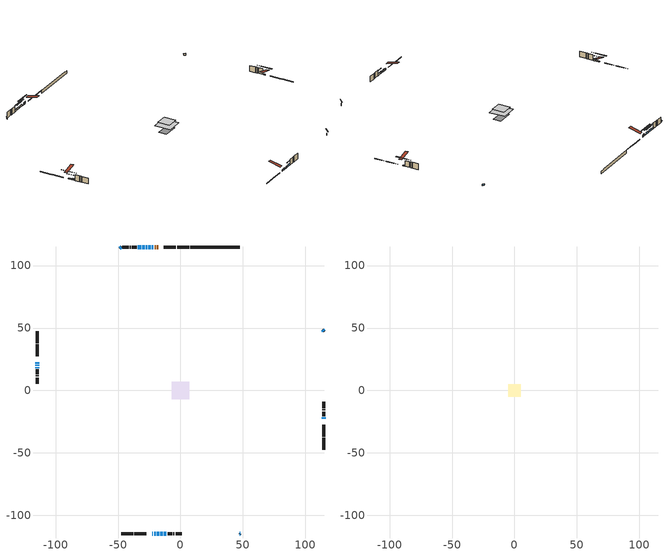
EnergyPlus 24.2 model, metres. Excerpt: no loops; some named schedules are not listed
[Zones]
conditioned space
 floor outside (Floor1 construction): -2.03,-2.03 -2.03,2.03 2.03,2.03 2.03,-2.03 z0.61
 floor adiabatic (AdiabaticFloorConstruction): -6.93,-6.93 -6.93,6.93 6.93,6.93 6.93,-6.93 z3.05
 floor foundation (Slab1 construction): -6.56,-3.34 -6.56,3.34 6.56,3.34 6.56,-3.34 z-1.98
 wall outside (RimJoist1 construction): 7.01,114.83 -2.7,114.83 / -47.56,-114.83 -37.86,-114.83 / -114.83,47.56 -114.83,37.86 / 114.83,-47.56 114.83,-37.86 z0.61:0.91
 wall outside (RimJoist2 construction): -3.63,114.83 -13.34,114.83 / -36.93,-114.83 -27.22,-114.83 / -114.83,36.93 -114.83,27.22 / 114.83,-36.93 114.83,-27.22 z0.61:0.91
 wall outside (AdiabaticWallConstruction 1): -17.78,114.83 -19.02,114.83 / -19.95,114.83 -20.73,114.83 z0.61:2.64
 wall outside (AdiabaticWallConstruction): -22.77,-114.83 -22.03,-114.83 z0.61:1.83; 114.83,47.56 113.85,48.53 / -47.56,114.83 -48.53,113.85 / -21.1,-114.83 -19.98,-114.83 / -31.44,114.83 -34.19,114.83 z0.61:1.78; -19.06,-114.83 -17,-114.83 z0.61:1.47; -16.07,-114.83 -14.29,-114.83 z0.61:1.58; 114.83,-22.77 114.83,-21.57 / -21.66,114.83 -22.85,114.83 / -114.83,22.77 -114.83,21.57 z0.61:1.22; -23.78,114.83 -25.86,114.83 / -28.71,114.83 -30.52,114.83 / -13.36,-114.83 -11.28,-114.83 z0.61:2.42; -26.79,114.83 -27.78,114.83 / -114.83,20.65 -114.83,19.65 / -114.83,18.73 -114.83,17.73 z0.61:1.6; 47.56,-114.83 47.72,-114.66 z0.61:2.39
 wall outside (Wall1 construction): -35.12,114.83 -38.84,114.83 / -10.35,-114.83 -6.63,-114.83 / -114.83,16.81 -114.83,13.08 / 114.83,-20.64 114.83,-16.92 z0.61:5.49
 wall outside (Wall2 construction): -39.77,114.83 -40.63,114.83 / -5.7,-114.83 -4.84,-114.83 / -114.83,12.15 -114.83,11.29 / 114.83,-15.99 114.83,-15.13 z0.61:5.49
 wall outside (Wall3 construction): -41.56,114.83 -46.63,114.83 / -3.91,-114.83 1.16,-114.83 / -114.83,10.36 -114.83,5.29 / 114.83,-14.2 114.83,-9.13 z0.61:5.49
 wall foundation (FoundationWall1 construction): 7.94,114.83,-1.98 7.94,114.83,0.61 43.6,114.83,0.61 43.6,114.83,0.06 47.56,114.83,0.06 47.56,114.83,-1.98
 window (WindowConstruction 13): -22.77,-114.83 -22.03,-114.83 z0.61:1.83
 window (WindowConstruction 8): 114.83,47.56 113.86,48.53 z0.61:1.78
 window (WindowConstruction 9): -47.56,114.83 -48.53,113.86 z0.61:1.78
 window (WindowConstruction 10): -21.1,-114.83 -19.98,-114.83 z0.61:1.78
 window (WindowConstruction 11): -19.06,-114.83 -17,-114.83 z0.61:1.47
 window (WindowConstruction 12): -16.07,-114.83 -14.29,-114.83 z0.61:1.58
 window (WindowConstruction 14): 114.83,-22.77 114.83,-21.57 z0.61:1.22
 window (WindowConstruction 15): -21.66,114.83 -22.85,114.83 z0.61:1.22
 window (WindowConstruction 16): -114.83,22.77 -114.83,21.57 z0.61:1.22
 window (WindowConstruction): -23.78,114.83 -25.86,114.83 z0.61:2.41
 window (WindowConstruction 1): -26.79,114.83 -27.78,114.83 z0.61:1.6
 window (WindowConstruction 2): -28.71,114.83 -30.52,114.83 z0.61:2.41
 window (WindowConstruction 3): -13.36,-114.83 -11.28,-114.83 z0.61:2.41
 window (WindowConstruction 4): 47.56,-114.83 47.72,-114.66 z0.61:2.39
 window (WindowConstruction 5): -114.83,20.64 -114.83,19.65 z0.61:1.6
 window (WindowConstruction 6): -114.83,18.73 -114.83,17.74 z0.61:1.6
 window (WindowConstruction 7): -31.44,114.83 -34.19,114.83 z0.61:1.78
 door (Door): -17.79,114.83 -19.02,114.83 z0.61:2.64
 door (Door 1): -19.95,114.83 -20.73,114.83 z0.61:2.64
 ceiling adiabatic (AdiabaticFloorConstruction): 6.93,-6.93 6.93,6.93 -6.93,6.93 -6.93,-6.93 z3.05
attic - vented
 floor to conditioned space (Floor2 construction Reversed): -5.11,-5.11 -5.11,5.11 5.11,5.11 5.11,-5.11 z5.49
 roof outside (Roof1 construction): -16.86,114.83,5.49 -16.86,104.77,8 -14.26,104.77,8 -14.26,114.83,5.49; -23.7,-114.83,5.49 -23.7,-104.77,8 -26.29,-104.77,8 -26.29,-114.83,5.49; -114.83,23.7,5.49 -104.77,23.7,8 -104.77,26.29,8 -114.83,26.29,5.49; 114.83,-23.7,5.49 104.77,-23.7,8 104.77,-26.29,8 114.83,-26.29,5.49
shading: 113.71,48.67 114.97,47.42 115.29,47.75 114.04,49 z1.98; -48.67,113.71 -47.42,114.97 -47.75,115.29 -49,114.04 z1.98; -19.78,-114.83 -21.3,-114.83 -21.3,-115.29 -19.78,-115.29 z1.98; -16.8,-114.83 -19.26,-114.83 -19.26,-115.29 -16.8,-115.29 z1.67; -14.09,-114.83 -16.27,-114.83 -16.27,-115.29 -14.09,-115.29 z1.78; 114.83,-15.63 114.83,-28.71 115.29,-28.71 115.29,-15.63 z7.16; -28.79,114.83 -15.72,114.83 -15.72,115.29 -28.79,115.29 z7.16; -114.83,15.63 -114.83,28.71 -115.29,28.71 -115.29,15.63 z7.16; -29.06,114.83 -20.58,114.83 -20.58,115.29 -29.06,115.29 z5.61; -30.98,114.83 -23.59,114.83 -23.59,115.29 -30.98,115.29 z4.8; -33.72,114.83 -25.51,114.83 -25.51,115.29 -33.72,115.29 z5.61; -8.84,-114.83 -15.81,-114.83 -15.81,-115.05 -8.84,-115.05 z4.86; 49.45,-112.94 45.84,-116.55 46,-116.71 49.61,-113.1 z4.83; -114.83,16.45 -114.83,23.85 -115.29,23.85 -115.29,16.45 z4.8; -114.83,17.44 -114.83,19.02 -115.29,19.02 -115.29,17.44 z1.9; -34.39,114.83 -31.24,114.83 -31.24,115.29 -34.39,115.29 z1.98
[Building]
Building 1: Terrain=Suburbs
[Site:Location]
Edmonton Intl AP_AB: Latitude {deg}=53.31; Longitude {deg}=-113.58; Time Zone {hr}=-7; Elevation {m}=723; Keep Site Location Information=Yes
[Site:GroundTemperature:Shallow]
-1.56185, -3.61833, -3.78302, -2.80711, 1.11059, 5.01004, 8.39065, 10.5322, 10.7141, 8.97234, 5.67794, 1.89811
[Site:WaterMainsTemperature]
Calculation Method=Schedule; Temperature Schedule=mains temperature schedule
[Material] Roughness=Rough; Thermal Absorptance=0.9
Name | Thickness {m} | Conductivity {W/m-K} | Density {kg/m3} | Specific Heat {J/kg-K} | Solar Absorptance | Visible Absorptance
asphalt or fiberglass shingles | 0.00635 | 0.162714 | 1121.4 | 1465.45 | 0.4 | 0.4
ceiling loosefill ins | 0.254 | 0.0480833 | 16.02 | 1046.75 | 0.7 | 0.7
ceiling stud and cavity | 0.1397 | 0.288496 | 65.682 | 1177.47 | 0.7 | 0.7
concrete 4.0 in. | 0.1016 | 1.803125 | 2242.8 | 837.4 | 0.7 | 0.7
concrete 8.0 in. | 0.2032 | 1.803125 | 2242.8 | 837.4 | 0.7 | 0.7
door material | 0.04445 | 0.0451087 | 512.64 | 1214.23 | 0.7 | 0.7
exterior vertical ins | 0.0463172 | 0.029427 | 32.04 | 1214.23 | 0.7 | 0.7
floor covering | 0.0127 | 0.0433444 | 54.468 | 1339.84 | 0.6 | 0.6
floor rigid ins | 0.103632 | 0.029427 | 32.04 | 1214.23 | 0.7 | 0.7
floor rigid ins 1; wall rigid ins 1 | 0.512978 | 0.029427 | 32.04 | 1214.23 | 0.7 | 0.7
floor stud and cavity | 0.1397 | 0.292546 | 92.3553 | 1139.71 | 0.7 | 0.7
floor stud and cavity 1 | 0.1397 | 1.75129 | 37.0049 | 1207.88 | 0.7 | 0.7
furniture material conditioned space 1 | 0.1524 | 0.115458 | 640.8 | 1214.23 | 0.6 | 0.6
gypsum board | 0.0127 | 0.160291 | 801 | 837.4 | 0.6 | 0.6
gypsum board 1 | 0.0127 | 0.160291 | 801 | 837.4 | 0.7 | 0.7
osb sheathing 0.5 in. | 0.0127 | 0.115458 | 512.64 | 1214.23 | 0.7 | 0.7
osb sheathing 0.75 in. | 0.01905 | 0.115458 | 512.64 | 1214.23 | 0.7 | 0.7
osb sheathing 2.0 in. | 0.0508 | 0.115458 | 512.64 | 1214.23 | 0.7 | 0.7
rim joist rigid ins; wall rigid ins | 0.051816 | 0.029427 | 32.04 | 1214.23 | 0.7 | 0.7
rim joist stud and cavity | 0.0508 | 0.0405436 | 125.044 | 1163.47 | 0.6 | 0.6
rim joist stud and cavity 1 | 0.0508 | 0.029095 | 125.044 | 1163.47 | 0.6 | 0.6
wall stud and cavity | 0.1397 | 0.255936 | 139.0536 | 1170.24 | 0.7 | 0.7
wall stud and cavity 1 | 0.1397 | 0.321218 | 139.0536 | 1170.24 | 0.7 | 0.7
wall stud and cavity 2 | 0.1397 | 0.301675 | 139.0536 | 1170.24 | 0.7 | 0.7
wall stud and cavity 3 | 0.0889 | 0.380278 | 52.3479 | 1209.89 | 0.7 | 0.7
wall stud and cavity 4 | 0.0889 | 0.391764 | 83.0341 | 1211.67 | 0.7 | 0.7
wood siding | 0.0254 | 0.102417 | 544.68 | 1172.36 | 0.4 | 0.4
wood siding 1; wood siding 2; wood siding 3 | 0.0254 | 0.102417 | 544.68 | 1172.36 | 0.7 | 0.7
[WindowMaterial:SimpleGlazingSystem]
Name | U-Factor {W/m2-K} | Solar Heat Gain Coefficient
WindowMaterial | 2.75269 | 0.66
WindowMaterial 1 | 2.74418 | 0.57
WindowMaterial 10 | 3.27223 | 0.49
WindowMaterial 2 | 2.74475 | 0.7
WindowMaterial 3 | 2.69024 | 0.48
WindowMaterial 4 | 2.748152 | 0.61
WindowMaterial 5 | 2.73793 | 0.67
WindowMaterial 6 | 2.73793 | 0.51
WindowMaterial 7 | 2.73736 | 0.66
WindowMaterial 8 | 2.748152 | 0.6
WindowMaterial 9 | 2.765186 | 0.62
[Construction]
AdiabaticFloorConstruction: floor stud and cavity 1, floor rigid ins 1, osb sheathing 0.75 in., floor covering
AdiabaticWallConstruction: wood siding 2, wall rigid ins 1, wall stud and cavity 3, gypsum board
AdiabaticWallConstruction 1: wood siding 3, wall rigid ins 1, wall stud and cavity 3, gypsum board
Door; Door 1: door material
Floor1 construction: floor stud and cavity, floor rigid ins, osb sheathing 0.75 in., floor covering
Floor2 construction Reversed: gypsum board, ceiling stud and cavity, ceiling loosefill ins
FoundationWall1 construction: concrete 8.0 in., gypsum board 1
furniture construction conditioned space 1: furniture material conditioned space 1
PartitionWallConstruction: gypsum board, wall stud and cavity 4, gypsum board
RimJoist1 construction: wood siding 1, rim joist rigid ins, osb sheathing 2.0 in., rim joist stud and cavity
RimJoist2 construction: wood siding 1, osb sheathing 2.0 in., rim joist stud and cavity 1
Roof1 construction: asphalt or fiberglass shingles
Slab1 construction: concrete 4.0 in.
Wall1 construction: wood siding, wall rigid ins, osb sheathing 0.5 in., wall stud and cavity, gypsum board
Wall2 construction: wood siding, wall rigid ins, osb sheathing 0.5 in., wall stud and cavity 1, gypsum board
Wall3 construction: wood siding, wall rigid ins, osb sheathing 0.5 in., wall stud and cavity 2, gypsum board
WindowConstruction; WindowConstruction 3: WindowMaterial
WindowConstruction 1; WindowConstruction 5; WindowConstruction 6: WindowMaterial 1
WindowConstruction 10: WindowMaterial 6
WindowConstruction 11: WindowMaterial 7
WindowConstruction 12: WindowMaterial 8
WindowConstruction 13: WindowMaterial 9
WindowConstruction 14; WindowConstruction 15; WindowConstruction 16: WindowMaterial 10
WindowConstruction 2: WindowMaterial 2
WindowConstruction 4: WindowMaterial 3
WindowConstruction 7; WindowConstruction 9: WindowMaterial 4
WindowConstruction 8: WindowMaterial 5
[Zone] Multiplier=1; Part of Total Floor Area=Yes
Name | Volume {m3}
attic - vented | 43.0577
conditioned space | 781
[Space]
Name | Zone | Volume {m3}
attic - vented 1 | attic - vented | 43.0577
conditioned space 1 | conditioned space | 781
[ZoneInfiltration:EffectiveLeakageArea]
infil attic - vented 1: Zone or Space=attic - vented 1; Schedule=Always On Discrete; Effective Air Leakage Area {cm2}=3627.83; Stack Coefficient=0.000174873; Wind Coefficient=8.93474e-06
[ZoneMixing]
whole house fan mix: Zone or Space=attic - vented; Schedule=Always On Continuous; Design Flow Rate Calculation Method=Flow/Zone; Design Flow Rate {m3/s}=0; Source Zone or Space=conditioned space
[SurfaceProperty:ExposedFoundationPerimeter]
Slab1: Exposed Perimeter Calculation Method=TotalExposedPerimeter; Total Exposed Perimeter {m}=39.625
[InternalMass] Zone or ZoneList=conditioned space; Space or SpaceList=conditioned space 1
Name | Construction | Surface Area {m2}
furniture mass conditioned space 1 | furniture construction conditioned space 1 | 118.564
partition wall mass | PartitionWallConstruction | 296.41
[Lights]
interior lighting: Zone or ZoneList or Space or SpaceList=conditioned space 1; Schedule=interior lighting schedule; Design Level Calculation Method=LightingLevel; Lighting Level {W}=343.2; Return Air Fraction=0; Fraction Radiant=0.6; Fraction Visible=0.2; Fraction Replaceable=1
[People]
occupants: Zone or ZoneList or Space or SpaceList=conditioned space 1; Number of People Schedule=occupants schedule; Number of People Calculation Method=People; Number of People=3; Fraction Radiant=0.314171; Sensible Heat Fraction=0.56303; Activity Level Schedule=occupants activity schedule; Carbon Dioxide Generation Rate {m3/s-W}=0; Enable ASHRAE 55 Comfort Warnings=No; Mean Radiant Temperature Calculation Type=EnclosureAveraged
[ElectricEquipment] Zone or ZoneList or Space or SpaceList=conditioned space 1; Design Level Calculation Method=EquipmentLevel
Name | Schedule | Design Level {W} | Fraction Latent | Fraction Radiant | Fraction Lost
clothes dryer | clothes dryer schedule | 140.772 | 0.015 | 0.081 | 0.85
clothes washer | clothes washer schedule | 32.1985 | 0.03 | 0.162 | 0.7
cooking range | cooking range schedule | 215.147 | 0.08 | 0.432 | 0.2
dishwasher | dishwasher schedule | 66.8632 | 0.3 | 0.18 | 0.4
fridge | fridge schedule | 72.9452 | 0 | 0.6 | 0
mech vent bath fan 0 | mech vent bath fan 0 schedule | 50.2 | 0 | 0 | 1
mech vent bath fan 1 | mech vent bath fan 1 schedule | 50.2 | 0 | 0 | 1
mech vent bath fan 2 | mech vent bath fan 2 schedule | 50.2 | 0 | 0 | 1
mech vent house fan | mech vent house fan schedule | 0 | 0 | 0 | 1
mech vent house fan cfis | mech vent house fan cfis schedule | 0 | 0 | 0 | 0
mech vent range fan 0 | mech vent range fan 0 schedule | 57 | 0 | 0 | 1
misc plug loads | misc plug loads schedule | 494.7 | 0.045 | 0.513 | 0.1
whole house fan | Always On Discrete | 0 | 0 | 0 | 1
[OtherEquipment] Zone or ZoneList or Space or SpaceList=conditioned space 1; Design Level Calculation Method=EquipmentLevel
Name | Fuel Type | Schedule | Design Level {W} | Fraction Latent | Fraction Radiant | Fraction Lost
clothes dryer 1 | Electricity | clothes dryer schedule | 0 | 0.015 | 0.081 | 0.85
cooking range 1 | Electricity | cooking range schedule | 0 | 0.08 | 0.432 | 0.2
general water use latent | None | general water use schedule | 62.594 | 1 | 0 | 0
general water use sensible | None | general water use schedule | -61.6891 | 0 | 0.6 | 0
mech vent house fan latent load | None | Always On Discrete | 0 | 1 | 0 | 0
mech vent house fan sensible load | None | Always On Discrete | 0 | 0 | 0 | 0
water heater energy adjustment1 | NaturalGas | Always On Discrete | 0.01 | 0 | 0 | 1
[ZoneInfiltration:DesignFlowRate] Zone or ZoneList or Space or SpaceList=conditioned space 1; Schedule=Always On Discrete; Design Flow Rate Calculation Method=Flow/Zone; Design Flow Rate {m3/s}=0
infil flow; natural vent flow; whole house fan flow
[Foundation:Kiva]
Foundation Kiva 1: Initial Indoor Air Temperature {C}=18; Wall Height Above Grade {m}=0.609996; Wall Depth Below Slab {m}=0.2032; Custom Block Material Name 1=exterior vertical ins; Custom Block Depth 1 {m}=2.59001; Custom Block X Position 1 {m}=0.2159; Custom Block Z Position 1 {m}=0
[Foundation:Kiva:Settings]
Soil Conductivity {W/m-K}=0.849921; Soil Density {kg/m3}=1842.3; Soil Specific Heat {J/kg-K}=418.7; Ground Solar Absorptivity=0.9; Ground Thermal Absorptivity=0.9; Ground Surface Roughness {m}=0.03; Far-Field Width {m}=40; Deep-Ground Boundary Condition=ZeroFlux; Deep-Ground Depth {m}=40; Minimum Cell Dimension {m}=0.2; Maximum Cell Growth Coefficient=3; Simulation Timestep=Timestep
[Exterior:Lights]
exterior lighting: Schedule=exterior lighting schedule; Design Level {W}=75.6
[Schedule:Constant]
Name | Hourly Value
Always On Continuous; mech vent house fan schedule; mech vent house fan cfis schedule; Always On Discrete | 1
occupants activity schedule | 117.228
fridge schedule | 0
[Schedule:Week:Daily]
interior lighting schedule Week Rule - Jan1-Jan27: interior lighting schedule day, interior lighting schedule day, interior lighting schedule day, interior lighting schedule day, interior lighting schedule day, interior lighting schedule day, interior lighting schedule day, interior lighting schedule default day, interior lighting schedule default day, interior lighting schedule default day, interior lighting schedule default day, interior lighting schedule default day
interior lighting schedule Week Rule - Jan28-Feb3: interior lighting schedule day, interior lighting schedule day, interior lighting schedule day, interior lighting schedule day, interior lighting schedule day 1, interior lighting schedule day 1, interior lighting schedule day 1, interior lighting schedule default day, interior lighting schedule default day, interior lighting schedule default day, interior lighting schedule default day, interior lighting schedule default day
interior lighting schedule Week Rule - Feb4-Feb24: interior lighting schedule day 1, interior lighting schedule day 1, interior lighting schedule day 1, interior lighting schedule day 1, interior lighting schedule day 1, interior lighting schedule day 1, interior lighting schedule day 1, interior lighting schedule default day, interior lighting schedule default day, interior lighting schedule default day, interior lighting schedule default day, interior lighting schedule default day
interior lighting schedule Week Rule - Feb25-Mar3: interior lighting schedule day 1, interior lighting schedule day 1, interior lighting schedule day 1, interior lighting schedule day 1, interior lighting schedule day 2, interior lighting schedule day 2, interior lighting schedule day 2, interior lighting schedule default day, interior lighting schedule default day, interior lighting schedule default day, interior lighting schedule default day, interior lighting schedule default day
interior lighting schedule Week Rule - Mar4-Mar31: interior lighting schedule day 2, interior lighting schedule day 2, interior lighting schedule day 2, interior lighting schedule day 2, interior lighting schedule day 2, interior lighting schedule day 2, interior lighting schedule day 2, interior lighting schedule default day, interior lighting schedule default day, interior lighting schedule default day, interior lighting schedule default day, interior lighting schedule default day
interior lighting schedule Week Rule - Apr1-Apr28: interior lighting schedule day 3, interior lighting schedule day 3, interior lighting schedule day 3, interior lighting schedule day 3, interior lighting schedule day 3, interior lighting schedule day 3, interior lighting schedule day 3, interior lighting schedule default day, interior lighting schedule default day, interior lighting schedule default day, interior lighting schedule default day, interior lighting schedule default day
interior lighting schedule Week Rule - Apr29-May5: interior lighting schedule day 3, interior lighting schedule day 3, interior lighting schedule day 4, interior lighting schedule day 4, interior lighting schedule day 4, interior lighting schedule day 4, interior lighting schedule day 4, interior lighting schedule default day, interior lighting schedule default day, interior lighting schedule default day, interior lighting schedule default day, interior lighting schedule default day
interior lighting schedule Week Rule - May6-May26: interior lighting schedule day 4, interior lighting schedule day 4, interior lighting schedule day 4, interior lighting schedule day 4, interior lighting schedule day 4, interior lighting schedule day 4, interior lighting schedule day 4, interior lighting schedule default day, interior lighting schedule default day, interior lighting schedule default day, interior lighting schedule default day, interior lighting schedule default day
interior lighting schedule Week Rule - May27-Jun2: interior lighting schedule day 4, interior lighting schedule day 4, interior lighting schedule day 4, interior lighting schedule day 4, interior lighting schedule day 4, interior lighting schedule day 5, interior lighting schedule day 5, interior lighting schedule default day, interior lighting schedule default day, interior lighting schedule default day, interior lighting schedule default day, interior lighting schedule default day
interior lighting schedule Week Rule - Jun3-Jun30: interior lighting schedule day 5, interior lighting schedule day 5, interior lighting schedule day 5, interior lighting schedule day 5, interior lighting schedule day 5, interior lighting schedule day 5, interior lighting schedule day 5, interior lighting schedule default day, interior lighting schedule default day, interior lighting schedule default day, interior lighting schedule default day, interior lighting schedule default day
interior lighting schedule Week Rule - Jul1-Jul28: interior lighting schedule day 6, interior lighting schedule day 6, interior lighting schedule day 6, interior lighting schedule day 6, interior lighting schedule day 6, interior lighting schedule day 6, interior lighting schedule day 6, interior lighting schedule default day, interior lighting schedule default day, interior lighting schedule default day, interior lighting schedule default day, interior lighting schedule default day
interior lighting schedule Week Rule - Jul29-Aug4: interior lighting schedule day 6, interior lighting schedule day 6, interior lighting schedule day 6, interior lighting schedule day 7, interior lighting schedule day 7, interior lighting schedule day 7, interior lighting schedule day 7, interior lighting schedule default day, interior lighting schedule default day, interior lighting schedule default day, interior lighting schedule default day, interior lighting schedule default day
interior lighting schedule Week Rule - Aug5-Aug25: interior lighting schedule day 7, interior lighting schedule day 7, interior lighting schedule day 7, interior lighting schedule day 7, interior lighting schedule day 7, interior lighting schedule day 7, interior lighting schedule day 7, interior lighting schedule default day, interior lighting schedule default day, interior lighting schedule default day, interior lighting schedule default day, interior lighting schedule default day
interior lighting schedule Week Rule - Aug26-Sep1: interior lighting schedule day 7, interior lighting schedule day 7, interior lighting schedule day 7, interior lighting schedule day 7, interior lighting schedule day 7, interior lighting schedule day 7, interior lighting schedule day 8, interior lighting schedule default day, interior lighting schedule default day, interior lighting schedule default day, interior lighting schedule default day, interior lighting schedule default day
interior lighting schedule Week Rule - Sep2-Sep29: interior lighting schedule day 8, interior lighting schedule day 8, interior lighting schedule day 8, interior lighting schedule day 8, interior lighting schedule day 8, interior lighting schedule day 8, interior lighting schedule day 8, interior lighting schedule default day, interior lighting schedule default day, interior lighting schedule default day, interior lighting schedule default day, interior lighting schedule default day
interior lighting schedule Week Rule - Sep30-Oct6: interior lighting schedule day 8, interior lighting schedule day 9, interior lighting schedule day 9, interior lighting schedule day 9, interior lighting schedule day 9, interior lighting schedule day 9, interior lighting schedule day 9, interior lighting schedule default day, interior lighting schedule default day, interior lighting schedule default day, interior lighting schedule default day, interior lighting schedule default day
interior lighting schedule Week Rule - Oct7-Oct27: interior lighting schedule day 9, interior lighting schedule day 9, interior lighting schedule day 9, interior lighting schedule day 9, interior lighting schedule day 9, interior lighting schedule day 9, interior lighting schedule day 9, interior lighting schedule default day, interior lighting schedule default day, interior lighting schedule default day, interior lighting schedule default day, interior lighting schedule default day
interior lighting schedule Week Rule - Oct28-Nov3: interior lighting schedule day 9, interior lighting schedule day 9, interior lighting schedule day 9, interior lighting schedule day 9, interior lighting schedule day 10, interior lighting schedule day 10, interior lighting schedule day 10, interior lighting schedule default day, interior lighting schedule default day, interior lighting schedule default day, interior lighting schedule default day, interior lighting schedule default day
interior lighting schedule Week Rule - Nov4-Nov24: interior lighting schedule day 10, interior lighting schedule day 10, interior lighting schedule day 10, interior lighting schedule day 10, interior lighting schedule day 10, interior lighting schedule day 10, interior lighting schedule day 10, interior lighting schedule default day, interior lighting schedule default day, interior lighting schedule default day, interior lighting schedule default day, interior lighting schedule default day
interior lighting schedule Week Rule - Nov25-Dec1: interior lighting schedule day 10, interior lighting schedule day 10, interior lighting schedule day 10, interior lighting schedule day 10, interior lighting schedule day 10, interior lighting schedule day 10, interior lighting schedule day 11, interior lighting schedule default day, interior lighting schedule default day, interior lighting schedule default day, interior lighting schedule default day, interior lighting schedule default day
interior lighting schedule Week Rule - Dec2-Dec31: interior lighting schedule day 11, interior lighting schedule day 11, interior lighting schedule day 11, interior lighting schedule day 11, interior lighting schedule day 11, interior lighting schedule day 11, interior lighting schedule day 11, interior lighting schedule default day, interior lighting schedule default day, interior lighting schedule default day, interior lighting schedule default day, interior lighting schedule default day
occupants schedule Week Rule - Jan1-Dec31: occupants schedule day, occupants schedule day, occupants schedule day, occupants schedule day, occupants schedule day, occupants schedule day, occupants schedule day, occupants schedule default day, occupants schedule default day, occupants schedule default day, occupants schedule default day, occupants schedule default day
clothes dryer schedule Week Rule - Jan1-Dec31: clothes dryer schedule day, clothes dryer schedule day, clothes dryer schedule day, clothes dryer schedule day, clothes dryer schedule day, clothes dryer schedule day, clothes dryer schedule day, clothes dryer schedule default day, clothes dryer schedule default day, clothes dryer schedule default day, clothes dryer schedule default day, clothes dryer schedule default day
clothes washer schedule Week Rule - Jan1-Dec31: clothes washer schedule day, clothes washer schedule day, clothes washer schedule day, clothes washer schedule day, clothes washer schedule day, clothes washer schedule day, clothes washer schedule day, clothes washer schedule default day, clothes washer schedule default day, clothes washer schedule default day, clothes washer schedule default day, clothes washer schedule default day
cooking range schedule Week Rule - Jan1-Dec31: cooking range schedule day, cooking range schedule day, cooking range schedule day, cooking range schedule day, cooking range schedule day, cooking range schedule day, cooking range schedule day, cooking range schedule default day, cooking range schedule default day, cooking range schedule default day, cooking range schedule default day, cooking range schedule default day
dishwasher schedule Week Rule - Jan1-Dec31: dishwasher schedule day, dishwasher schedule day, dishwasher schedule day, dishwasher schedule day, dishwasher schedule day, dishwasher schedule day, dishwasher schedule day, dishwasher schedule default day, dishwasher schedule default day, dishwasher schedule default day, dishwasher schedule default day, dishwasher schedule default day
mech vent bath fan 0 schedule Week Rule - Jan1-Dec31: mech vent bath fan 0 schedule day, mech vent bath fan 0 schedule day, mech vent bath fan 0 schedule day, mech vent bath fan 0 schedule day, mech vent bath fan 0 schedule day, mech vent bath fan 0 schedule day, mech vent bath fan 0 schedule day, mech vent bath fan 0 schedule default day, mech vent bath fan 0 schedule default day, mech vent bath fan 0 schedule default day, mech vent bath fan 0 schedule default day, mech vent bath fan 0 schedule default day
mech vent bath fan 1 schedule Week Rule - Jan1-Dec31: mech vent bath fan 1 schedule day, mech vent bath fan 1 schedule day, mech vent bath fan 1 schedule day, mech vent bath fan 1 schedule day, mech vent bath fan 1 schedule day, mech vent bath fan 1 schedule day, mech vent bath fan 1 schedule day, mech vent bath fan 1 schedule default day, mech vent bath fan 1 schedule default day, mech vent bath fan 1 schedule default day, mech vent bath fan 1 schedule default day, mech vent bath fan 1 schedule default day
mech vent bath fan 2 schedule Week Rule - Jan1-Dec31: mech vent bath fan 2 schedule day, mech vent bath fan 2 schedule day, mech vent bath fan 2 schedule day, mech vent bath fan 2 schedule day, mech vent bath fan 2 schedule day, mech vent bath fan 2 schedule day, mech vent bath fan 2 schedule day, mech vent bath fan 2 schedule default day, mech vent bath fan 2 schedule default day, mech vent bath fan 2 schedule default day, mech vent bath fan 2 schedule default day, mech vent bath fan 2 schedule default day
mech vent range fan 0 schedule Week Rule - Jan1-Dec31: mech vent range fan 0 schedule day, mech vent range fan 0 schedule day, mech vent range fan 0 schedule day, mech vent range fan 0 schedule day, mech vent range fan 0 schedule day, mech vent range fan 0 schedule day, mech vent range fan 0 schedule day, mech vent range fan 0 schedule default day, mech vent range fan 0 schedule default day, mech vent range fan 0 schedule default day, mech vent range fan 0 schedule default day, mech vent range fan 0 schedule default day
misc plug loads schedule Week Rule - Jan1-Dec31: misc plug loads schedule day, misc plug loads schedule day, misc plug loads schedule day, misc plug loads schedule day, misc plug loads schedule day, misc plug loads schedule day, misc plug loads schedule day, misc plug loads schedule default day, misc plug loads schedule default day, misc plug loads schedule default day, misc plug loads schedule default day, misc plug loads schedule default day
general water use schedule Week Rule - Jan1-Dec31: general water use schedule day, general water use schedule day, general water use schedule day, general water use schedule day, general water use schedule day, general water use schedule day, general water use schedule day, general water use schedule default day, general water use schedule default day, general water use schedule default day, general water use schedule default day, general water use schedule default day
exterior lighting schedule Week Rule - Jan1-Jan27: exterior lighting schedule day, exterior lighting schedule day, exterior lighting schedule day, exterior lighting schedule day, exterior lighting schedule day, exterior lighting schedule day, exterior lighting schedule day, exterior lighting schedule default day, exterior lighting schedule default day, exterior lighting schedule default day, exterior lighting schedule default day, exterior lighting schedule default day
exterior lighting schedule Week Rule - Jan28-Feb3: exterior lighting schedule day, exterior lighting schedule day, exterior lighting schedule day, exterior lighting schedule day, exterior lighting schedule day 1, exterior lighting schedule day 1, exterior lighting schedule day 1, exterior lighting schedule default day, exterior lighting schedule default day, exterior lighting schedule default day, exterior lighting schedule default day, exterior lighting schedule default day
exterior lighting schedule Week Rule - Feb4-Feb24: exterior lighting schedule day 1, exterior lighting schedule day 1, exterior lighting schedule day 1, exterior lighting schedule day 1, exterior lighting schedule day 1, exterior lighting schedule day 1, exterior lighting schedule day 1, exterior lighting schedule default day, exterior lighting schedule default day, exterior lighting schedule default day, exterior lighting schedule default day, exterior lighting schedule default day
exterior lighting schedule Week Rule - Feb25-Mar3: exterior lighting schedule day 1, exterior lighting schedule day 1, exterior lighting schedule day 1, exterior lighting schedule day 1, exterior lighting schedule day 2, exterior lighting schedule day 2, exterior lighting schedule day 2, exterior lighting schedule default day, exterior lighting schedule default day, exterior lighting schedule default day, exterior lighting schedule default day, exterior lighting schedule default day
exterior lighting schedule Week Rule - Mar4-Mar31: exterior lighting schedule day 2, exterior lighting schedule day 2, exterior lighting schedule day 2, exterior lighting schedule day 2, exterior lighting schedule day 2, exterior lighting schedule day 2, exterior lighting schedule day 2, exterior lighting schedule default day, exterior lighting schedule default day, exterior lighting schedule default day, exterior lighting schedule default day, exterior lighting schedule default day
exterior lighting schedule Week Rule - Apr1-Apr28: exterior lighting schedule day 3, exterior lighting schedule day 3, exterior lighting schedule day 3, exterior lighting schedule day 3, exterior lighting schedule day 3, exterior lighting schedule day 3, exterior lighting schedule day 3, exterior lighting schedule default day, exterior lighting schedule default day, exterior lighting schedule default day, exterior lighting schedule default day, exterior lighting schedule default day
exterior lighting schedule Week Rule - Apr29-May5: exterior lighting schedule day 3, exterior lighting schedule day 3, exterior lighting schedule day 4, exterior lighting schedule day 4, exterior lighting schedule day 4, exterior lighting schedule day 4, exterior lighting schedule day 4, exterior lighting schedule default day, exterior lighting schedule default day, exterior lighting schedule default day, exterior lighting schedule default day, exterior lighting schedule default day
exterior lighting schedule Week Rule - May6-May26: exterior lighting schedule day 4, exterior lighting schedule day 4, exterior lighting schedule day 4, exterior lighting schedule day 4, exterior lighting schedule day 4, exterior lighting schedule day 4, exterior lighting schedule day 4, exterior lighting schedule default day, exterior lighting schedule default day, exterior lighting schedule default day, exterior lighting schedule default day, exterior lighting schedule default day
exterior lighting schedule Week Rule - May27-Jun2: exterior lighting schedule day 4, exterior lighting schedule day 4, exterior lighting schedule day 4, exterior lighting schedule day 4, exterior lighting schedule day 4, exterior lighting schedule day 5, exterior lighting schedule day 5, exterior lighting schedule default day, exterior lighting schedule default day, exterior lighting schedule default day, exterior lighting schedule default day, exterior lighting schedule default day
[Schedule:Year]
interior lighting schedule: interior lighting schedule Week Rule - Jan1-Jan27, 1, 1, 1, 27, interior lighting schedule Week Rule - Jan28-Feb3, 1, 28, 2, 3, interior lighting schedule Week Rule - Feb4-Feb24, 2, 4, 2, 24, interior lighting schedule Week Rule - Feb25-Mar3, 2, 25, 3, 3, interior lighting schedule Week Rule - Mar4-Mar31, 3, 4, 3, 31, interior lighting schedule Week Rule - Apr1-Apr28, 4, 1, 4, 28, interior lighting schedule Week Rule - Apr29-May5, 4, 29, 5, 5, interior lighting schedule Week Rule - May6-May26, 5, 6, 5, 26, interior lighting schedule Week Rule - May27-Jun2, 5, 27, 6, 2, interior lighting schedule Week Rule - Jun3-Jun30, 6, 3, 6, 30, interior lighting schedule Week Rule - Jul1-Jul28, 7, 1, 7, 28, interior lighting schedule Week Rule - Jul29-Aug4, 7, 29, 8, 4, interior lighting schedule Week Rule - Aug5-Aug25, 8, 5, 8, 25, interior lighting schedule Week Rule - Aug26-Sep1, 8, 26, 9, 1, interior lighting schedule Week Rule - Sep2-Sep29, 9, 2, 9, 29, interior lighting schedule Week Rule - Sep30-Oct6, 9, 30, 10, 6, interior lighting schedule Week Rule - Oct7-Oct27, 10, 7, 10, 27, interior lighting schedule Week Rule - Oct28-Nov3, 10, 28, 11, 3, interior lighting schedule Week Rule - Nov4-Nov24, 11, 4, 11, 24, interior lighting schedule Week Rule - Nov25-Dec1, 11, 25, 12, 1, interior lighting schedule Week Rule - Dec2-Dec31, 12, 2, 12, 31
occupants schedule: occupants schedule Week Rule - Jan1-Dec31, 1, 1, 12, 31
clothes dryer schedule: clothes dryer schedule Week Rule - Jan1-Dec31, 1, 1, 12, 31
clothes washer schedule: clothes washer schedule Week Rule - Jan1-Dec31, 1, 1, 12, 31
cooking range schedule: cooking range schedule Week Rule - Jan1-Dec31, 1, 1, 12, 31
dishwasher schedule: dishwasher schedule Week Rule - Jan1-Dec31, 1, 1, 12, 31
mech vent bath fan 0 schedule: mech vent bath fan 0 schedule Week Rule - Jan1-Dec31, 1, 1, 12, 31
mech vent bath fan 1 schedule: mech vent bath fan 1 schedule Week Rule - Jan1-Dec31, 1, 1, 12, 31
mech vent bath fan 2 schedule: mech vent bath fan 2 schedule Week Rule - Jan1-Dec31, 1, 1, 12, 31
mech vent range fan 0 schedule: mech vent range fan 0 schedule Week Rule - Jan1-Dec31, 1, 1, 12, 31
misc plug loads schedule: misc plug loads schedule Week Rule - Jan1-Dec31, 1, 1, 12, 31
general water use schedule: general water use schedule Week Rule - Jan1-Dec31, 1, 1, 12, 31
exterior lighting schedule: exterior lighting schedule Week Rule - Jan1-Jan27, 1, 1, 1, 27, exterior lighting schedule Week Rule - Jan28-Feb3, 1, 28, 2, 3, exterior lighting schedule Week Rule - Feb4-Feb24, 2, 4, 2, 24, exterior lighting schedule Week Rule - Feb25-Mar3, 2, 25, 3, 3, exterior lighting schedule Week Rule - Mar4-Mar31, 3, 4, 3, 31, exterior lighting schedule Week Rule - Apr1-Apr28, 4, 1, 4, 28, exterior lighting schedule Week Rule - Apr29-May5, 4, 29, 5, 5, exterior lighting schedule Week Rule - May6-May26, 5, 6, 5, 26, exterior lighting schedule Week Rule - May27-Jun2, 5, 27, 6, 2, exterior lighting schedule Week Rule - Jun3-Jun30, 6, 3, 6, 30, exterior lighting schedule Week Rule - Jul1-Jul28, 7, 1, 7, 28, exterior lighting schedule Week Rule - Jul29-Aug4, 7, 29, 8, 4, exterior lighting schedule Week Rule - Aug5-Aug25, 8, 5, 8, 25, exterior lighting schedule Week Rule - Aug26-Sep1, 8, 26, 9, 1, exterior lighting schedule Week Rule - Sep2-Sep29, 9, 2, 9, 29, exterior lighting schedule Week Rule - Sep30-Oct6, 9, 30, 10, 6, exterior lighting schedule Week Rule - Oct7-Oct27, 10, 7, 10, 27, exterior lighting schedule Week Rule - Oct28-Nov3, 10, 28, 11, 3, exterior lighting schedule Week Rule - Nov4-Nov24, 11, 4, 11, 24, exterior lighting schedule Week Rule - Nov25-Dec1, 11, 25, 12, 1, exterior lighting schedule Week Rule - Dec2-Dec31, 12, 2, 12, 31
[Schedule:Compact]
mains temperature schedule: Through: 01/01, For: AllDays, Until: 24:00, 3.97167, Through: 01/02, For: AllDays, Until: 24:00, 3.90778, Through: 01/03, For: AllDays, Until: 24:00, 3.84556, Through: 01/04, For: AllDays, Until: 24:00, 3.78389, Through: 01/05, For: AllDays, Until: 24:00, 3.72278, Through: 01/06, For: AllDays, Until: 24:00, 3.66278, Through: 01/07, For: AllDays, Until: 24:00, 3.60389, Through: 01/08, For: AllDays, Until: 24:00, 3.54556, Through: 01/09, For: AllDays, Until: 24:00, 3.48833, Through: 01/10, For: AllDays, Until: 24:00, 3.43167, Through: 01/11, For: AllDays, Until: 24:00, 3.37611, Through: 01/12, For: AllDays, Until: 24:00, 3.32167, Through: 01/13, For: AllDays, Until: 24:00, 3.26833, Through: 01/14, For: AllDays, Until: 24:00, 3.21556, Through: 01/15, For: AllDays, Until: 24:00, 3.16444, Through: 01/16, For: AllDays, Until: 24:00, 3.11389, Through: 01/17, For: AllDays, Until: 24:00, 3.06444, Through: 01/18, For: AllDays, Until: 24:00, 3.01611, Through: 01/19, For: AllDays, Until: 24:00, 2.96889, Through: 01/20, For: AllDays, Until: 24:00, 2.92278, Through: 01/21, For: AllDays, Until: 24:00, 2.87722, Through: 01/22, For: AllDays, Until: 24:00, 2.83333, Through: 01/23, For: AllDays, Until: 24:00, 2.79056, Through: 01/24, For: AllDays, Until: 24:00, 2.74889, Through: 01/25, For: AllDays, Until: 24:00, 2.70833, Through: 01/26, For: AllDays, Until: 24:00, 2.66889, Through: 01/27, For: AllDays, Until: 24:00, 2.63056, Through: 01/28, For: AllDays, Until: 24:00, 2.59333, Through: 01/29, For: AllDays, Until: 24:00, 2.55778, Through: 01/30, For: AllDays, Until: 24:00, 2.52278, Through: 01/31, For: AllDays, Until: 24:00, 2.48944, Through: 02/01, For: AllDays, Until: 24:00, 2.45722, Through: 02/02, For: AllDays, Until: 24:00, 2.42611, Through: 02/03, For: AllDays, Until: 24:00, 2.39667, Through: 02/04, For: AllDays, Until: 24:00, 2.36833, Through: 02/05, For: AllDays, Until: 24:00, 2.34111, Through: 02/06, For: AllDays, Until: 24:00, 2.315, Through: 02/07, For: AllDays, Until: 24:00, 2.29056, Through: 02/08, For: AllDays, Until: 24:00, 2.26722, Through: 02/09, For: AllDays, Until: 24:00, 2.245, Through: 02/10, For: AllDays, Until: 24:00, 2.22444, Through: 02/11, For: AllDays, Until: 24:00, 2.20444, Through: 02/12, For: AllDays, Until: 24:00, 2.18667, Through: 02/13, For: AllDays, Until: 24:00, 2.17, Through: 02/14, For: AllDays, Until: 24:00, 2.15444, Through: 02/15, For: AllDays, Until: 24:00, 2.14, Through: 02/16, For: AllDays, Until: 24:00, 2.12722, Through: 02/17, For: AllDays, Until: 24:00, 2.11556, Through: 02/18, For: AllDays, Until: 24:00, 2.10556, Through: 02/19, For: AllDays, Until: 24:00, 2.09667, Through: 02/20, For: AllDays, Until: 24:00, 2.08889, Through: 02/21, For: AllDays, Until: 24:00, 2.08278, Through: 02/22, For: AllDays, Until: 24:00, 2.07833, Through: 02/23, For: AllDays, Until: 24:00, 2.07444, Through: 02/24, For: AllDays, Until: 24:00, 2.07278, Through: 02/25, For: AllDays, Until: 24:00, 2.07167, Through: 02/26, For: AllDays, Until: 24:00, 2.07222, Through: 02/27, For: AllDays, Until: 24:00, 2.07444, Through: 02/28, For: AllDays, Until: 24:00, 2.07778, Through: 03/01, For: AllDays, Until: 24:00, 2.08222, Through: 03/02, For: AllDays, Until: 24:00, 2.08833, Through: 03/03, For: AllDays, Until: 24:00, 2.09556, Through: 03/04, For: AllDays, Until: 24:00, 2.10444, Through: 03/05, For: AllDays, Until: 24:00, 2.11444, Through: 03/06, For: AllDays, Until: 24:00, 2.12556, Through: 03/07, For: AllDays, Until: 24:00, 2.13833, Through: 03/08, For: AllDays, Until: 24:00, 2.15278, Through: 03/09, For: AllDays, Until: 24:00, 2.16778, Through: 03/10, For: AllDays, Until: 24:00, 2.18444, Through: 03/11, For: AllDays, Until: 24:00, 2.20278, Through: 03/12, For: AllDays, Until: 24:00, 2.22167, Through: 03/13, For: AllDays, Until: 24:00, 2.24278, Through: 03/14, For: AllDays, Until: 24:00, 2.26444, Through: 03/15, For: AllDays, Until: 24:00, 2.28778, Through: 03/16, For: AllDays, Until: 24:00, 2.31222, Through: 03/17, For: AllDays, Until: 24:00, 2.33778, Through: 03/18, For: AllDays, Until: 24:00, 2.365, Through: 03/19, For: AllDays, Until: 24:00, 2.39333, Through: 03/20, For: AllDays, Until: 24:00, 2.42278, Through: 03/21, For: AllDays, Until: 24:00, 2.45389, Through: 03/22, For: AllDays, Until: 24:00, 2.48611, Through: 03/23, For: AllDays, Until: 24:00, 2.51889, Through: 03/24, For: AllDays, Until: 24:00, 2.55389, Through: 03/25, For: AllDays, Until: 24:00, 2.58944, Through: 03/26, For: AllDays, Until: 24:00, 2.62611, Through: 03/27, For: AllDays, Until: 24:00, 2.66444, Through: 03/28, For: AllDays, Until: 24:00, 2.70389, Through: 03/29, For: AllDays, Until: 24:00, 2.74389, Through: 03/30, For: AllDays, Until: 24:00, 2.78556, Through: 03/31, For: AllDays, Until: 24:00, 2.82833, Through: 04/01, For: AllDays, Until: 24:00, 2.87222, Through: 04/02, For: AllDays, Until: 24:00, 2.91722, Through: 04/03, For: AllDays, Until: 24:00, 2.96333, Through: 04/04, For: AllDays, Until: 24:00, 3.01056, Through: 04/05, For: AllDays, Until: 24:00, 3.05889, Through: 04/06, For: AllDays, Until: 24:00, 3.10833, Through: 04/07, For: AllDays, Until: 24:00, 3.15833, Through: 04/08, For: AllDays, Until: 24:00, 3.21, Through: 04/09, For: AllDays, Until: 24:00, 3.26222, Through: 04/10, For: AllDays, Until: 24:00, 3.31556, Through: 04/11, For: AllDays, Until: 24:00, 3.37, Through: 04/12, For: AllDays, Until: 24:00, 3.42556, Through: 04/13, For: AllDays, Until: 24:00, 3.48167, Through: 04/14, For: AllDays, Until: 24:00, 3.53889, Through: 04/15, For: AllDays, Until: 24:00, 3.59722, Through: 04/16, For: AllDays, Until: 24:00, 3.65611, Through: 04/17, For: AllDays, Until: 24:00, 3.71611, Through: 04/18, For: AllDays, Until: 24:00, 3.77667, Through: 04/19, For: AllDays, Until: 24:00, 3.83833, Through: 04/20, For: AllDays, Until: 24:00, 3.90111, Through: 04/21, For: AllDays, Until: 24:00, 3.96444, Through: 04/22, For: AllDays, Until: 24:00, 4.02833, Through: 04/23, For: AllDays, Until: 24:00, 4.09333, Through: 04/24, For: AllDays, Until: 24:00, 4.15889, Through: 04/25, For: AllDays, Until: 24:00, 4.225, Through: 04/26, For: AllDays, Until: 24:00, 4.29222, Through: 04/27, For: AllDays, Until: 24:00, 4.36, Through: 04/28, For: AllDays, Until: 24:00, 4.42833, Through: 04/29, For: AllDays, Until: 24:00, 4.49722, Through: 04/30, For: AllDays, Until: 24:00, 4.56667, Through: 05/01, For: AllDays, Until: 24:00, 4.63722, Through: 05/02, For: AllDays, Until: 24:00, 4.70833, Through: 05/03, For: AllDays, Until: 24:00, 4.77944, Through: 05/04, For: AllDays, Until: 24:00, 4.85167, Through: 05/05, For: AllDays, Until: 24:00, 4.92389, Through: 05/06, For: AllDays, Until: 24:00, 4.99722, Through: 05/07, For: AllDays, Until: 24:00, 5.07056, Through: 05/08, For: AllDays, Until: 24:00, 5.145, Through: 05/09, For: AllDays, Until: 24:00, 5.21944, Through: 05/10, For: AllDays, Until: 24:00, 5.29389, Through: 05/11, For: AllDays, Until: 24:00, 5.36944, Through: 05/12, For: AllDays, Until: 24:00, 5.445, Through: 05/13, For: AllDays, Until: 24:00, 5.52111, Through: 05/14, For: AllDays, Until: 24:00, 5.59722, Through: 05/15, For: AllDays, Until: 24:00, 5.67389, Through: 05/16, For: AllDays, Until: 24:00, 5.75056, Through: 05/17, For: AllDays, Until: 24:00, 5.82778, Through: 05/18, For: AllDays, Until: 24:00, 5.90556, Through: 05/19, For: AllDays, Until: 24:00, 5.98278, Through: 05/20, For: AllDays, Until: 24:00, 6.06056, Through: 05/21, For: AllDays, Until: 24:00, 6.13889, Through: 05/22, For: AllDays, Until: 24:00, 6.21667, Through: 05/23, For: AllDays, Until: 24:00, 6.295, Through: 05/24, For: AllDays, Until: 24:00, 6.37333, Through: 05/25, For: AllDays, Until: 24:00, 6.45222, Through: 05/26, For: AllDays, Until: 24:00, 6.53056, Through: 05/27, For: AllDays, Until: 24:00, 6.60889, Through: 05/28, For: AllDays, Until: 24:00, 6.68778, Through: 05/29, For: AllDays, Until: 24:00, 6.76611, Through: 05/30, For: AllDays, Until: 24:00, 6.84444, Through: 05/31, For: AllDays, Until: 24:00, 6.92278, Through: 06/01, For: AllDays, Until: 24:00, 7.00111, Through: 06/02, For: AllDays, Until: 24:00, 7.07944, Through: 06/03, For: AllDays, Until: 24:00, 7.15778, Through: 06/04, For: AllDays, Until: 24:00, 7.23556, Through: 06/05, For: AllDays, Until: 24:00, 7.31333, Through: 06/06, For: AllDays, Until: 24:00, 7.39056, Through: 06/07, For: AllDays, Until: 24:00, 7.46833, Through: 06/08, For: AllDays, Until: 24:00, 7.545, Through: 06/09, For: AllDays, Until: 24:00, 7.62222, Through: 06/10, For: AllDays, Until: 24:00, 7.69833, Through: 06/11, For: AllDays, Until: 24:00, 7.775, Through: 06/12, For: AllDays, Until: 24:00, 7.85056, Through: 06/13, For: AllDays, Until: 24:00, 7.92611, Through: 06/14, For: AllDays, Until: 24:00, 8.00111, Through: 06/15, For: AllDays, Until: 24:00, 8.07611, Through: 06/16, For: AllDays, Until: 24:00, 8.15056, Through: 06/17, For: AllDays, Until: 24:00, 8.22389, Through: 06/18, For: AllDays, Until: 24:00, 8.29778, Through: 06/19, For: AllDays, Until: 24:00, 8.37056, Through: 06/20, For: AllDays, Until: 24:00, 8.44278, Through: 06/21, For: AllDays, Until: 24:00, 8.51444, Through: 06/22, For: AllDays, Until: 24:00, 8.58611, Through: 06/23, For: AllDays, Until: 24:00, 8.65667, Through: 06/24, For: AllDays, Until: 24:00, 8.72667, Through: 06/25, For: AllDays, Until: 24:00, 8.79611, Through: 06/26, For: AllDays, Until: 24:00, 8.865, Through: 06/27, For: AllDays, Until: 24:00, 8.93333, Through: 06/28, For: AllDays, Until: 24:00, 9.00056, Through: 06/29, For: AllDays, Until: 24:00, 9.06778, Through: 06/30, For: AllDays, Until: 24:00, 9.13333, Through: 07/01, For: AllDays, Until: 24:00, 9.19889, Through: 07/02, For: AllDays, Until: 24:00, 9.26333, Through: 07/03, For: AllDays, Until: 24:00, 9.32722, Through: 07/04, For: AllDays, Until: 24:00, 9.39056, Through: 07/05, For: AllDays, Until: 24:00, 9.45278, Through: 07/06, For: AllDays, Until: 24:00, 9.51389, Through: 07/07, For: AllDays, Until: 24:00, 9.57444, Through: 07/08, For: AllDays, Until: 24:00, 9.63389, Through: 07/09, For: AllDays, Until: 24:00, 9.69278, Through: 07/10, For: AllDays, Until: 24:00, 9.75056, Through: 07/11, For: AllDays, Until: 24:00, 9.80778, Through: 07/12, For: AllDays, Until: 24:00, 9.86333, Through: 07/13, For: AllDays, Until: 24:00, 9.91833, Through: 07/14, For: AllDays, Until: 24:00, 9.97278, Through: 07/15, For: AllDays, Until: 24:00, 10.0256, Through: 07/16, For: AllDays, Until: 24:00, 10.0778, Through: 07/17, For: AllDays, Until: 24:00, 10.1289, Through: 07/18, For: AllDays, Until: 24:00, 10.1789, Through: 07/19, For: AllDays, Until: 24:00, 10.2278, Through: 07/20, For: AllDays, Until: 24:00, 10.2756, Through: 07/21, For: AllDays, Until: 24:00, 10.3222, Through: 07/22, For: AllDays, Until: 24:00, 10.3683, Through: 07/23, For: AllDays, Until: 24:00, 10.4128, Through: 07/24, For: AllDays, Until: 24:00, 10.4561, Through: 07/25, For: AllDays, Until: 24:00, 10.4989, Through: 07/26, For: AllDays, Until: 24:00, 10.54, Through: 07/27, For: AllDays, Until: 24:00, 10.58, Through: 07/28, For: AllDays, Until: 24:00, 10.6189, Through: 07/29, For: AllDays, Until: 24:00, 10.6567, Through: 07/30, For: AllDays, Until: 24:00, 10.6928, Through: 07/31, For: AllDays, Until: 24:00, 10.7283, Through: 08/01, For: AllDays, Until: 24:00, 10.7622, Through: 08/02, For: AllDays, Until: 24:00, 10.7956, Through: 08/03, For: AllDays, Until: 24:00, 10.8272, Through: 08/04, For: AllDays, Until: 24:00, 10.8572, Through: 08/05, For: AllDays, Until: 24:00, 10.8867, Through: 08/06, For: AllDays, Until: 24:00, 10.9144, Through: 08/07, For: AllDays, Until: 24:00, 10.9411, Through: 08/08, For: AllDays, Until: 24:00, 10.9667, Through: 08/09, For: AllDays, Until: 24:00, 10.9906, Through: 08/10, For: AllDays, Until: 24:00, 11.0133, Through: 08/11, For: AllDays, Until: 24:00, 11.035, Through: 08/12, For: AllDays, Until: 24:00, 11.055, Through: 08/13, For: AllDays, Until: 24:00, 11.0739, Through: 08/14, For: AllDays, Until: 24:00, 11.0917, Through: 08/15, For: AllDays, Until: 24:00, 11.1078, Through: 08/16, For: AllDays, Until: 24:00, 11.1228, Through: 08/17, For: AllDays, Until: 24:00, 11.1361, Through: 08/18, For: AllDays, Until: 24:00, 11.1483, Through: 08/19, For: AllDays, Until: 24:00, 11.1594, Through: 08/20, For: AllDays, Until: 24:00, 11.1689, Through: 08/21, For: AllDays, Until: 24:00, 11.1772, Through: 08/22, For: AllDays, Until: 24:00, 11.1844, Through: 08/23, For: AllDays, Until: 24:00, 11.19, Through: 08/24, For: AllDays, Until: 24:00, 11.1939, Through: 08/25, For: AllDays, Until: 24:00, 11.1967, Through: 08/26, For: AllDays, Until: 24:00, 11.1983, Through: 08/27, For: AllDays, Until: 24:00, 11.1983, Through: 08/28, For: AllDays, Until: 24:00, 11.1972, Through: 08/29, For: AllDays, Until: 24:00, 11.195, Through: 08/30, For: AllDays, Until: 24:00, 11.1911, Through: 08/31, For: AllDays, Until: 24:00, 11.1856, Through: 09/01, For: AllDays, Until: 24:00, 11.1789, Through: 09/02, For: AllDays, Until: 24:00, 11.1711, Through: 09/03, For: AllDays, Until: 24:00, 11.1617, Through: 09/04, For: AllDays, Until: 24:00, 11.1511, Through: 09/05, For: AllDays, Until: 24:00, 11.1394, Through: 09/06, For: AllDays, Until: 24:00, 11.1261, Through: 09/07, For: AllDays, Until: 24:00, 11.1111, Through: 09/08, For: AllDays, Until: 24:00, 11.0956, Through: 09/09, For: AllDays, Until: 24:00, 11.0778, Through: 09/10, For: AllDays, Until: 24:00, 11.0594, Through: 09/11, For: AllDays, Until: 24:00, 11.0394, Through: 09/12, For: AllDays, Until: 24:00, 11.0183, Through: 09/13, For: AllDays, Until: 24:00, 10.9961, Through: 09/14, For: AllDays, Until: 24:00, 10.9722, Through: 09/15, For: AllDays, Until: 24:00, 10.9472, Through: 09/16, For: AllDays, Until: 24:00, 10.9206, Through: 09/17, For: AllDays, Until: 24:00, 10.8928, Through: 09/18, For: AllDays, Until: 24:00, 10.8639, Through: 09/19, For: AllDays, Until: 24:00, 10.8339, Through: 09/20, For: AllDays, Until: 24:00, 10.8028, Through: 09/21, For: AllDays, Until: 24:00, 10.77, Through: 09/22, For: AllDays, Until: 24:00, 10.7361, Through: 09/23, For: AllDays, Until: 24:00, 10.7011, Through: 09/24, For: AllDays, Until: 24:00, 10.665, Through: 09/25, For: AllDays, Until: 24:00, 10.6272, Through: 09/26, For: AllDays, Until: 24:00, 10.5889, Through: 09/27, For: AllDays, Until: 24:00, 10.5489, Through: 09/28, For: AllDays, Until: 24:00, 10.5078, Through: 09/29, For: AllDays, Until: 24:00, 10.4661, Through: 09/30, For: AllDays, Until: 24:00, 10.4228, Through: 10/01, For: AllDays, Until: 24:00, 10.3783, Through: 10/02, For: AllDays, Until: 24:00, 10.3328, Through: 10/03, For: AllDays, Until: 24:00, 10.2861, Through: 10/04, For: AllDays, Until: 24:00, 10.2383, Through: 10/05, For: AllDays, Until: 24:00, 10.19, Through: 10/06, For: AllDays, Until: 24:00, 10.14, Through: 10/07, For: AllDays, Until: 24:00, 10.0894, Through: 10/08, For: AllDays, Until: 24:00, 10.0372, Through: 10/09, For: AllDays, Until: 24:00, 9.98444, Through: 10/10, For: AllDays, Until: 24:00, 9.93056, Through: 10/11, For: AllDays, Until: 24:00, 9.87611, Through: 10/12, For: AllDays, Until: 24:00, 9.82, Through: 10/13, For: AllDays, Until: 24:00, 9.76333, Through: 10/14, For: AllDays, Until: 24:00, 9.70611, Through: 10/15, For: AllDays, Until: 24:00, 9.64722, Through: 10/16, For: AllDays, Until: 24:00, 9.58778, Through: 10/17, For: AllDays, Until: 24:00, 9.52778, Through: 10/18, For: AllDays, Until: 24:00, 9.46667, Through: 10/19, For: AllDays, Until: 24:00, 9.40444, Through: 10/20, For: AllDays, Until: 24:00, 9.34167, Through: 10/21, For: AllDays, Until: 24:00, 9.27778, Through: 10/22, For: AllDays, Until: 24:00, 9.21333, Through: 10/23, For: AllDays, Until: 24:00, 9.14833, Through: 10/24, For: AllDays, Until: 24:00, 9.08222, Through: 10/25, For: AllDays, Until: 24:00, 9.01556, Through: 10/26, For: AllDays, Until: 24:00, 8.94833, Through: 10/27, For: AllDays, Until: 24:00, 8.88056, Through: 10/28, For: AllDays, Until: 24:00, 8.81167, Through: 10/29, For: AllDays, Until: 24:00, 8.74222, Through: 10/30, For: AllDays, Until: 24:00, 8.67222, Through: 10/31, For: AllDays, Until: 24:00, 8.60167, Through: 11/01, For: AllDays, Until: 24:00, 8.53056, Through: 11/02, For: AllDays, Until: 24:00, 8.45889, Through: 11/03, For: AllDays, Until: 24:00, 8.38667, Through: 11/04, For: AllDays, Until: 24:00, 8.31389, Through: 11/05, For: AllDays, Until: 24:00, 8.24056, Through: 11/06, For: AllDays, Until: 24:00, 8.16667, Through: 11/07, For: AllDays, Until: 24:00, 8.09278, Through: 11/08, For: AllDays, Until: 24:00, 8.01833, Through: 11/09, For: AllDays, Until: 24:00, 7.94278, Through: 11/10, For: AllDays, Until: 24:00, 7.86778, Through: 11/11, For: AllDays, Until: 24:00, 7.79167, Through: 11/12, For: AllDays, Until: 24:00, 7.71556, Through: 11/13, For: AllDays, Until: 24:00, 7.63944, Through: 11/14, For: AllDays, Until: 24:00, 7.56222, Through: 11/15, For: AllDays, Until: 24:00, 7.48556, Through: 11/16, For: AllDays, Until: 24:00, 7.40833, Through: 11/17, For: AllDays, Until: 24:00, 7.33056, Through: 11/18, For: AllDays, Until: 24:00, 7.25278, Through: 11/19, For: AllDays, Until: 24:00, 7.175, Through: 11/20, For: AllDays, Until: 24:00, 7.09722, Through: 11/21, For: AllDays, Until: 24:00, 7.01889, Through: 11/22, For: AllDays, Until: 24:00, 6.94056, Through: 11/23, For: AllDays, Until: 24:00, 6.86222, Through: 11/24, For: AllDays, Until: 24:00, 6.78389, Through: 11/25, For: AllDays, Until: 24:00, 6.705, Through: 11/26, For: AllDays, Until: 24:00, 6.62667, Through: 11/27, For: AllDays, Until: 24:00, 6.54833, Through: 11/28, For: AllDays, Until: 24:00, 6.46944, Through: 11/29, For: AllDays, Until: 24:00, 6.39111, Through: 11/30, For: AllDays, Until: 24:00, 6.31278, Through: 12/01, For: AllDays, Until: 24:00, 6.23444, Through: 12/02, For: AllDays, Until: 24:00, 6.15611, Through: 12/03, For: AllDays, Until: 24:00, 6.07833, Through: 12/04, For: AllDays, Until: 24:00, 6.00056, Through: 12/05, For: AllDays, Until: 24:00, 5.92278, Through: 12/06, For: AllDays, Until: 24:00, 5.84556, Through: 12/07, For: AllDays, Until: 24:00, 5.76833, Through: 12/08, For: AllDays, Until: 24:00, 5.69111, Through: 12/09, For: AllDays, Until: 24:00, 5.61444, Through: 12/10, For: AllDays, Until: 24:00, 5.53778, Through: 12/11, For: AllDays, Until: 24:00, 5.46222, Through: 12/12, For: AllDays, Until: 24:00, 5.38611, Through: 12/13, For: AllDays, Until: 24:00, 5.31111, Through: 12/14, For: AllDays, Until: 24:00, 5.23611, Through: 12/15, For: AllDays, Until: 24:00, 5.16167, Through: 12/16, For: AllDays, Until: 24:00, 5.08722, Through: 12/17, For: AllDays, Until: 24:00, 5.01389, Through: 12/18, For: AllDays, Until: 24:00, 4.94056, Through: 12/19, For: AllDays, Until: 24:00, 4.86778, Through: 12/20, For: AllDays, Until: 24:00, 4.79556, Through: 12/21, For: AllDays, Until: 24:00, 4.72389, Through: 12/22, For: AllDays, Until: 24:00, 4.65333, Through: 12/23, For: AllDays, Until: 24:00, 4.58278, Through: 12/24, For: AllDays, Until: 24:00, 4.51278, Through: 12/25, For: AllDays, Until: 24:00, 4.44389, Through: 12/26, For: AllDays, Until: 24:00, 4.375, Through: 12/27, For: AllDays, Until: 24:00, 4.30722, Through: 12/28, For: AllDays, Until: 24:00, 4.24, Through: 12/29, For: AllDays, Until: 24:00, 4.17333, Through: 12/30, For: AllDays, Until: 24:00, 4.10778, Through: 12/31, For: AllDays, Until: 24:00, 4.04278
